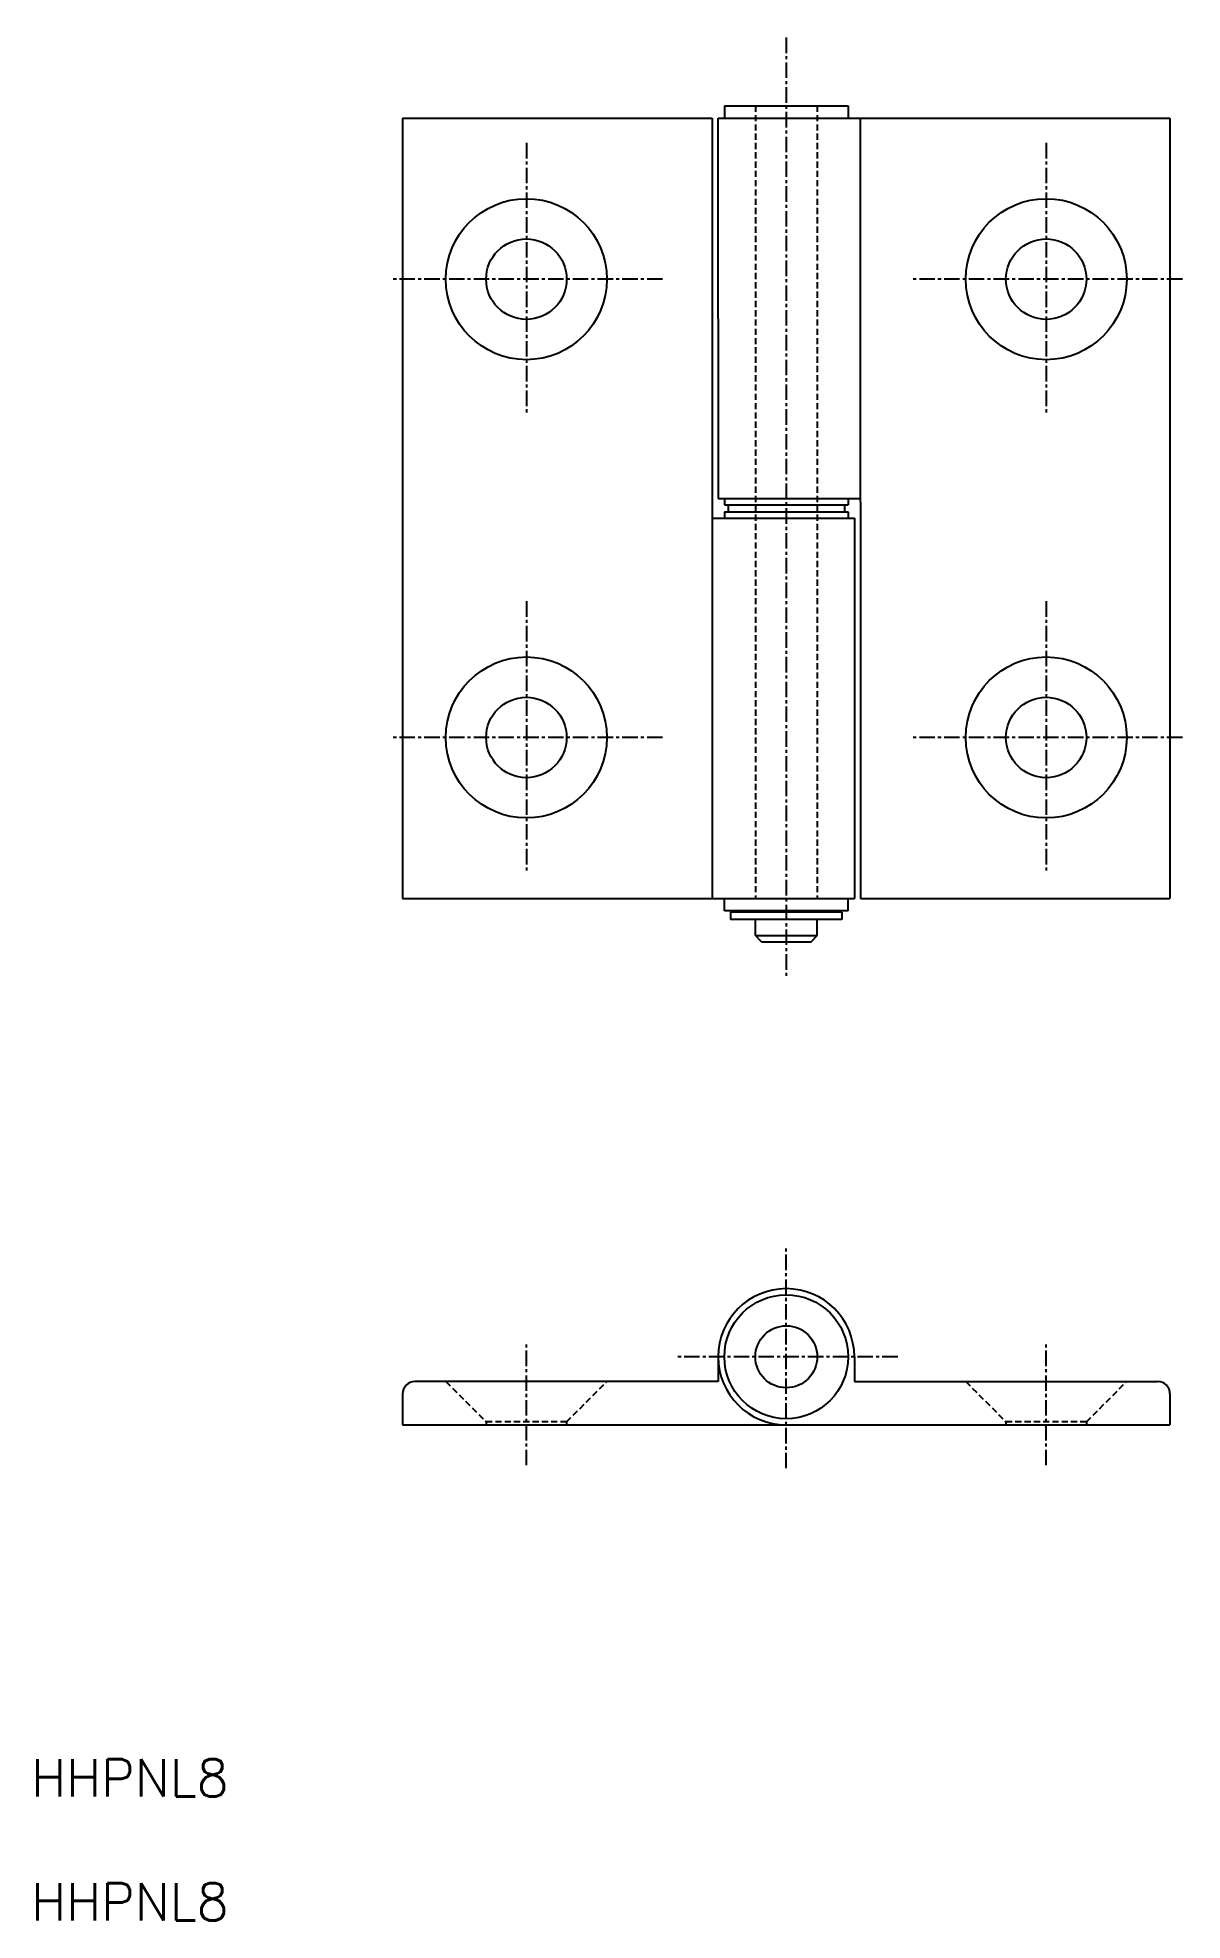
# Model space of a CAD drawing. Extents: x 11 to 103, y 10 to 162.
import ezdxf

# ---------------------------------------------------------------- set-up
doc = ezdxf.new("R2010")
doc.units = 0
doc.linetypes.add('CENTER', pattern=[2, 1.25, -0.25, 0.25, -0.25])
doc.linetypes.add('DASHED', pattern=[0.75, 0.5, -0.25])
doc.layers.get('0').update_dxf_attribs({"linetype": 'CONTINUOUS'})
doc.layers.add('CENTER', color=1, linetype='CENTER')
doc.styles.get("Standard").update_dxf_attribs({"font": 'txt.shx', "bigfont": '@extfont2.shx'})

msp = doc.modelspace()

# ---------------------------------------------------------------- linework, layer by layer
at = {"color": 7, "linetype": 'CONTINUOUS'}
for p, q in [((40, 155.5), (40, 92.5)), ((40, 155.5), (65, 155.5)), ((65, 155.5), (65, 123.5)), ((65.5, 139.3), (65.5, 155.5)), ((65.5, 155.5), (76.5, 155.5)), ((66, 156.5), (73.5, 156.5)), ((66, 156.5), (66, 155.6)), ((66, 155.6), (66, 155.5)), ((73.5, 156.5), (76, 156.5)), ((76, 156.5), (76, 155.6)), ((76, 155.6), (76, 155.5)), ((76, 155.5), (102, 155.5)), ((77, 124.5), (77, 155.5)), ((102, 155.5), (102, 92.5)), ((65.5, 139.3), (65.5, 124.8)), ((65.5, 124.8), (77, 124.8)), ((66, 124.8), (66, 124.28)), ((76, 124.8), (76, 124.28)), ((65, 123.5), (65, 92.5)), ((65, 123.2), (76.5, 123.2)), ((66, 124.28), (76, 124.28)), ((66, 123.72), (66, 123.2)), ((66, 123.72), (76, 123.72)), ((66.3, 124.28), (66.3, 123.72)), ((75.7, 124.28), (75.7, 123.72)), ((76, 123.72), (76, 123.2)), ((76.5, 123.2), (76.5, 107.5)), ((77, 124.5), (77, 92.5)), ((76.5, 107.5), (76.5, 92.5)), ((40, 92.5), (65.5, 92.5)), ((65.5, 92.5), (76.5, 92.5)), ((66, 91.5), (66, 92.5)), ((76, 91.5), (66, 91.5)), ((75.5, 91.4), (66.5, 91.4)), ((66.5, 91.4), (66.5, 90.8)), ((75.5, 91.4), (75.5, 90.8)), ((76, 91.5), (76, 92.5)), ((77, 92.5), (102, 92.5)), ((75.5, 90.8), (66.5, 90.8)), ((68.5, 89.5), (68.5, 90.8)), ((73.5, 89.5), (73.5, 90.8)), ((68.5, 89.5), (73.5, 89.5)), ((69, 89), (68.5, 89.5)), ((69, 89), (73, 89)), ((73, 89), (73.5, 89.5)), ((65.5, 55.5), (65.5, 53.5)), ((76.5, 55.5), (76.5, 53.5)), ((65.5, 53.5), (41, 53.5)), ((76.5, 53.5), (101, 53.5)), ((40, 52.5), (40, 50)), ((102, 52.5), (102, 50)), ((40, 50), (70.99, 50)), ((70.99, 50), (102, 50))]:
    msp.add_line(p, q, dxfattribs=at)
at = {"color": 3, "linetype": 'DASHED'}
for p, q in [((68.5, 156.5), (68.5, 92.5)), ((73.5, 156.5), (73.5, 92.5)), ((43.5, 53.5), (46.75, 50.25)), ((53.25, 50.25), (56.5, 53.5)), ((85.5, 53.5), (88.75, 50.25)), ((95.25, 50.25), (98.5, 53.5)), ((53.25, 50.25), (46.75, 50.25)), ((46.75, 50.25), (46.75, 50)), ((53.25, 50.25), (53.25, 50)), ((95.25, 50.25), (88.75, 50.25)), ((88.75, 50.25), (88.75, 50)), ((95.25, 50.25), (95.25, 50))]:
    msp.add_line(p, q, dxfattribs=at)
at = {"color": 7, "linetype": 'CONTINUOUS'}
for centre, radius in [((50, 142.5), 6.5), ((92, 142.5), 6.5), ((50, 142.5), 3.25), ((92, 142.5), 3.25), ((50, 105.5), 6.5), ((92, 105.5), 6.5), ((50, 105.5), 3.25), ((92, 105.5), 3.25), ((71, 55.5), 5), ((71, 55.5), 2.5)]:
    msp.add_circle(centre, radius, dxfattribs=at)
for centre, radius, start, end in [((71, 55.5), 5.5, 360, 270), ((41, 52.5), 1, 90, 180), ((101, 52.5), 1, 360, 90)]:
    msp.add_arc(centre, radius, start, end, dxfattribs=at)
at = {"layer": 'CENTER', "color": 1, "linetype": 'CENTER'}
for p, q in [((71, 162), (71, 86)), ((50, 153.5), (50, 131.5)), ((92, 153.5), (92, 131.5)), ((61, 142.5), (39, 142.5)), ((103, 142.5), (81, 142.5)), ((50, 116.5), (50, 94.5)), ((92, 116.5), (92, 94.5)), ((61, 105.5), (39, 105.5)), ((103, 105.5), (81, 105.5)), ((71, 46.5), (71, 64.5)), ((50, 46.75), (50, 56.75)), ((92, 46.75), (92, 56.75)), ((80, 55.5), (62, 55.5))]:
    msp.add_line(p, q, dxfattribs=at)

# ---------------------------------------------------------------- texts
at = {"color": 7, "linetype": 'CONTINUOUS'}
for p in [(10, 20), (10, 10)]:
    msp.add_text('HHPNL8', height=3, dxfattribs=at).set_placement(p)

doc.saveas('drawing.dxf')
